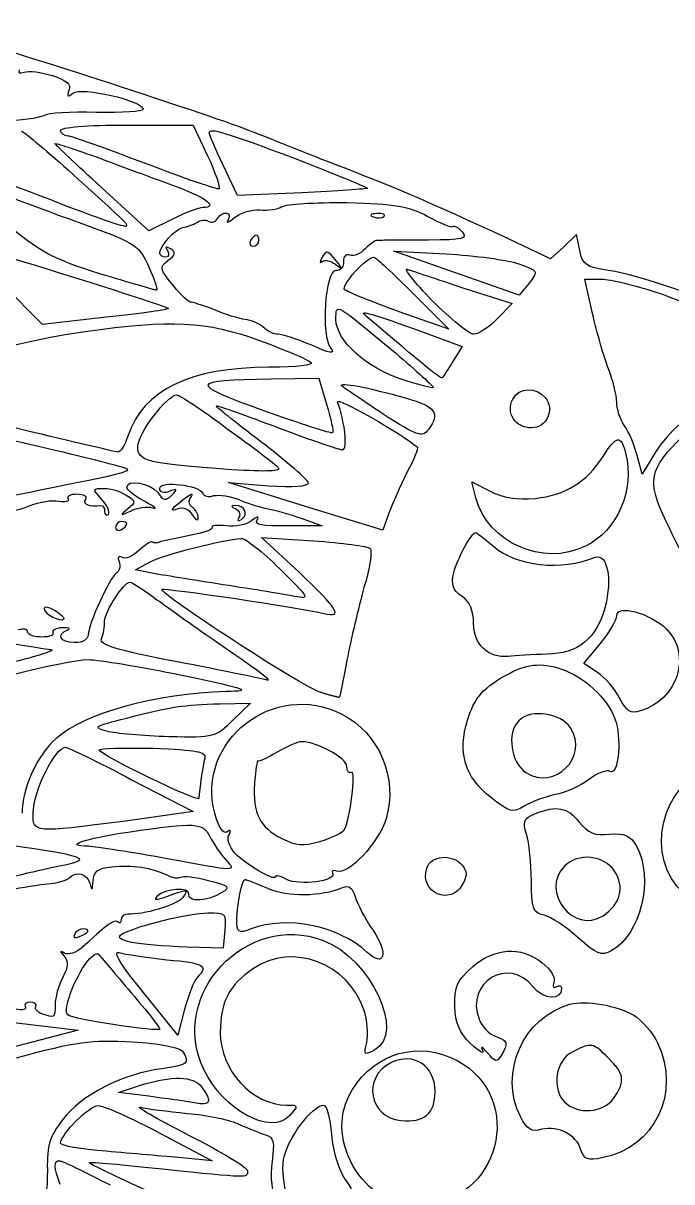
# Model space of a CAD drawing. Header units: millimetres. Extents: x -264 to 389, y -90 to 473.
# Drawn here: x -54.6 to 26.1, y 316.7 to 461 of the extents above; entities that cross this region are included whole.
import ezdxf

# ---------------------------------------------------------------- set-up
doc = ezdxf.new("R2010")
doc.units = ezdxf.units.MM
doc.layers.get('0').update_dxf_attribs({"linetype": 'CONTINUOUS'})

msp = doc.modelspace()

# ---------------------------------------------------------------- linework, layer by layer
for p, q in [((-41.69, 448.3), (-33.46, 448.3)), ((-33.46, 448.3), (-31.67, 444.46)), ((-27.97, 439.52), (-29.75, 443.29)), ((-39.01, 435.13), (-44.84, 440.48)), ((-19.95, 439.86), (-27.97, 439.52)), ((-36.06, 436.57), (-39.01, 435.13)), ((11.05, 431.63), (5.09, 434.45)), ((14.28, 434.65), (12.7, 433.14)), ((14.69, 432.66), (14.28, 434.65)), ((12.7, 433.14), (11.05, 431.63)), ((-0.67, 429.85), (-8.49, 432.59)), ((-8.49, 432.59), (-1.98, 432.25)), ((7.14, 427.11), (-0.67, 429.85)), ((16.26, 424.84), (15.3, 429.1)), ((15.3, 429.1), (17.36, 429.1)), ((-52.25, 423.47), (-57.12, 428.41)), ((-6.09, 427.31), (-1.63, 422.86)), ((0.22, 428), (6.25, 426.08)), ((8.38, 428.62), (7.14, 427.11)), ((6.25, 426.08), (4.4, 424.16)), ((-44.29, 424.36), (-52.25, 423.47)), ((-1.63, 422.86), (-7.81, 425.05)), ((-5.82, 422.86), (0.01, 420.73)), ((0.01, 420.73), (-1.09, 418.95)), ((-23.79, 416.68), (-17.82, 416.75)), ((-17.82, 416.75), (-16.86, 413.53)), ((22.44, 404.82), (21.82, 407.15)), ((24.01, 407.43), (22.44, 404.82)), ((-19.47, 400.77), (-29.07, 403.79)), ((-29.07, 403.79), (-24.06, 403.38)), ((1.73, 401.87), (1.25, 403.86)), ((1.25, 403.86), (3.51, 402.69)), ((-9.86, 397.82), (-19.47, 400.77)), ((-9.11, 399.95), (-9.86, 397.82)), ((-17.41, 398.37), (-21.73, 398.37)), ((-20.01, 399.33), (-17.41, 398.37)), ((-20.29, 392.61), (-24.95, 396.93)), ((-24.95, 396.93), (-18.44, 396.52)), ((-40.66, 392.89), (-38.74, 393.92)), ((-38.6, 392.47), (-40.66, 392.89)), ((15.17, 381.23), (17.23, 383.7)), ((16.88, 380.13), (15.17, 381.23)), ((-30.1, 376.22), (-26.32, 376.29)), ((-26.32, 376.29), (-28.52, 374.16)), ((-41.14, 366.76), (-33.46, 362.78)), ((-33.46, 362.78), (-41.89, 361.61)), ((-29.55, 348.04), (-29.75, 345.77)), ((-29.75, 345.77), (-34.21, 345.91)), ((-35.38, 334.94), (-39.7, 340.29)), ((-34.55, 338.16), (-35.38, 334.94)), ((-57.6, 336.72), (-47.79, 335.55)), ((-47.79, 335.55), (-56.22, 333.36)), ((-42.78, 327.8), (-40.04, 328.7)), ((-39.01, 327.32), (-42.78, 327.8)), ((-37.64, 322.73), (-31.12, 319.3)), ((-31.12, 319.3), (-34.9, 319.64))]:
    msp.add_line(p, q)
for points, degree in [([(-38.26, 451.66), (-53.96, 456.87), (-63.42, 459.68), (-69.19, 460.99)], 3), ([(-55.13, 455.16), (-55.33, 454.81), (-55.13, 454.68), (-54.51, 454.88)], 3), ([(-54.51, 454.88), (-53.96, 455.09), (-52.38, 454.88), (-51.01, 454.47)], 3), ([(-51.01, 454.47), (-49.23, 453.85), (-48.61, 453.37), (-48.95, 452.62)], 3), ([(-48.95, 452.62), (-49.23, 451.8), (-49.09, 451.73), (-48.47, 452.28)], 3), ([(-48.47, 452.28), (-47.45, 453.1), (-39.7, 451.32), (-39.7, 450.29)], 3), ([(-39.7, 450.29), (-39.7, 449.94), (-42.3, 449.81), (-45.53, 449.88)], 3), ([(-22.89, 446.17), (-27.01, 447.89), (-29.13, 448.64), (-38.26, 451.66)], 3), ([(-51.9, 449.53), (-52.18, 449.33), (-54.17, 448.92), (-56.36, 448.78)], 3), ([(-45.53, 449.88), (-48.75, 449.94), (-51.63, 449.81), (-51.9, 449.53)], 3), ([(-54.85, 447.54), (-54.72, 447.61), (-52.04, 445.35), (-49.02, 442.68)], 3), ([(-49.98, 447.61), (-49.98, 448.02), (-46.76, 448.3), (-41.69, 448.3)], 3), ([(-49.09, 446.93), (-49.57, 446.93), (-49.98, 447.27), (-49.98, 447.61)], 3), ([(-31.47, 447.34), (-31.47, 448.02), (-29.48, 447.41), (-20.77, 444.12)], 3), ([(-50.67, 445.97), (-50.67, 446.1), (-48.13, 445.28), (-44.98, 444.12)], 3), ([(-44.84, 440.48), (-48.06, 443.36), (-50.67, 445.9), (-50.67, 445.97)], 3), ([(-39.42, 443.5), (-44.29, 445.35), (-48.68, 446.93), (-49.09, 446.93)], 3), ([(-29.75, 443.29), (-30.71, 445.42), (-31.47, 447.2), (-31.47, 447.34)], 3), ([(-14.66, 442.95), (-18.44, 444.39), (-22.14, 445.9), (-22.89, 446.17)], 3), ([(-44.98, 444.12), (-41.89, 442.95), (-37.57, 441.37), (-35.38, 440.55)], 3), ([(-30.23, 440.34), (-30.37, 440.21), (-34.55, 441.65), (-39.42, 443.5)], 3), ([(-31.67, 444.46), (-30.71, 442.4), (-30.1, 440.55), (-30.23, 440.34)], 3), ([(-20.77, 444.12), (-15.69, 442.13), (-11.65, 440.48), (-11.72, 440.41)], 3), ([(-48.95, 438.08), (-52.73, 439.59), (-57.94, 441.51), (-60.54, 442.4)], 3), ([(-49.02, 442.68), (-41.82, 436.16), (-41.55, 435.95), (-41.82, 435.68)], 3), ([(5.09, 434.45), (-3.83, 438.56), (-7.12, 440), (-14.66, 442.95)], 3), ([(-35.38, 440.55), (-31.81, 439.25), (-30.3, 438.01), (-32.29, 438.01)], 3), ([(-11.72, 440.41), (-11.85, 440.34), (-15.56, 440.07), (-19.95, 439.86)], 3), ([(-58.21, 440.07), (-54.99, 438.84), (-49.64, 436.85), (-46.35, 435.68)], 3), ([(-41.82, 435.68), (-41.96, 435.54), (-45.18, 436.64), (-48.95, 438.08)], 3), ([(-32.29, 438.01), (-32.7, 438.01), (-34.42, 437.39), (-36.06, 436.57)], 3), ([(-30.44, 436.64), (-29.82, 437.67), (-28.52, 437.46), (-29.13, 436.5)], 3), ([(-28.31, 436.78), (-27.56, 437.39), (-26.19, 437.81), (-25.16, 437.74)], 3), ([(-25.16, 437.74), (-24.13, 437.6), (-22.96, 437.81), (-22.41, 438.15)], 3), ([(-22.41, 438.15), (-21.93, 438.42), (-18.3, 438.7), (-14.32, 438.63)], 3), ([(-14.32, 438.63), (-8.29, 438.49), (-6.64, 438.22), (-4.24, 436.91)], 3), ([(-45.11, 429.78), (-50.94, 431.63), (-52.45, 432.39), (-57.25, 436.37)], 3), ([(-34.76, 435.54), (-34.28, 435.61), (-33.46, 435.89), (-32.98, 436.16)], 3), ([(-32.98, 436.16), (-32.56, 436.5), (-31.88, 436.57), (-31.54, 436.3)], 3), ([(-31.54, 436.3), (-31.19, 436.09), (-30.71, 436.23), (-30.44, 436.64)], 3), ([(-29.13, 436.5), (-29.41, 436.02), (-29.07, 436.16), (-28.31, 436.78)], 3), ([(-10.62, 437.26), (-11.37, 437.26), (-11.58, 437.05), (-11.03, 436.85)], 3), ([(-11.03, 436.85), (-10.55, 436.64), (-9.93, 436.71), (-9.73, 436.91)], 3), ([(-9.73, 436.91), (-9.45, 437.12), (-9.86, 437.33), (-10.62, 437.26)], 3), ([(-4.24, 436.91), (-2.73, 436.09), (-1.29, 435.47), (-1.09, 435.68)], 3), ([(-46.35, 435.68), (-40.59, 433.55), (-40.18, 433.28), (-39.01, 430.61)], 3), ([(-37.64, 432.39), (-37.57, 433.28), (-35.72, 435.34), (-34.76, 435.54)], 3), ([(-25.57, 434.58), (-25.77, 434.58), (-26.12, 434.31), (-26.32, 433.9)], 3), ([(-25.29, 433.9), (-25.29, 434.31), (-25.43, 434.58), (-25.57, 434.58)], 3), ([(0.01, 434.99), (0.77, 434.17), (0.15, 433.97), (-4.17, 433.97)], 3), ([(-1.09, 435.68), (-0.95, 435.82), (-0.4, 435.54), (0.01, 434.99)], 3), ([(-36.27, 432.87), (-36.88, 433.21), (-37.02, 433.14), (-36.68, 432.66)], 3), ([(-26.32, 433.9), (-26.53, 433.55), (-26.39, 433.21), (-26.05, 433.21)], 3), ([(-26.05, 433.21), (-25.64, 433.21), (-25.29, 433.55), (-25.29, 433.9)], 3), ([(-10.55, 433.9), (-10.76, 433.97), (-11.44, 433.49), (-12.06, 432.87)], 3), ([(-9.66, 433.97), (-10, 433.9), (-10.34, 433.9), (-10.55, 433.9)], 3), ([(-4.17, 433.97), (-6.92, 433.97), (-9.38, 433.97), (-9.66, 433.97)], 3), ([(-57.12, 428.41), (-62.81, 434.1), (-63.49, 434.03), (-47.31, 429.03)], 3), ([(-36.88, 431.84), (-37.3, 431.84), (-37.64, 432.05), (-37.64, 432.39)], 3), ([(-36.68, 432.66), (-36.4, 432.18), (-36.54, 431.84), (-36.88, 431.84)], 3), ([(-36.61, 431.43), (-35.65, 432.11), (-35.58, 432.46), (-36.27, 432.87)], 3), ([(-17.48, 431.7), (-17.75, 431.22), (-17.75, 431.02), (-17.41, 431.29)], 3), ([(-15.62, 431.36), (-16.72, 432.73), (-16.86, 432.8), (-17.48, 431.7)], 3), ([(-13.98, 432.11), (-14.46, 432.25), (-14.8, 431.91), (-14.73, 431.29)], 3), ([(-14.6, 427.79), (-15.14, 428.27), (-11.92, 431.84), (-10.96, 431.84)], 3), ([(-12.06, 432.87), (-12.61, 432.25), (-13.5, 431.91), (-13.98, 432.11)], 3), ([(-10.96, 431.84), (-10.76, 431.84), (-8.56, 429.78), (-6.09, 427.31)], 3), ([(-1.98, 432.25), (1.59, 432.05), (5.7, 431.5), (7.08, 431.02)], 3), ([(18.25, 430.19), (15.44, 430.61), (15.03, 430.88), (14.69, 432.66)], 3), ([(-39.01, 430.61), (-38.26, 429.03), (-37.84, 427.73), (-38.05, 427.73)], 3), ([(-35.92, 428.27), (-37.71, 430.4), (-37.71, 430.61), (-36.61, 431.43)], 3), ([(-17.41, 431.29), (-17.13, 431.57), (-16.38, 431.43), (-15.76, 430.95)], 3), ([(-15.69, 430.19), (-17.06, 430.26), (-17.61, 421.96), (-16.31, 420.46)], 3), ([(-15.76, 430.95), (-14.8, 430.19), (-14.8, 430.26), (-15.62, 431.36)], 3), ([(-14.73, 431.29), (-14.73, 430.61), (-15.14, 430.13), (-15.69, 430.19)], 3), ([(-3.69, 426.42), (-5.95, 428.75), (-7.33, 430.54), (-6.78, 430.33)], 3), ([(-6.78, 430.33), (-6.23, 430.13), (-3.07, 429.1), (0.22, 428)], 3), ([(7.08, 431.02), (9.54, 430.13), (9.54, 430.13), (8.38, 428.62)], 3), ([(36.43, 423.75), (29.36, 427.11), (22.44, 429.51), (18.25, 430.19)], 3), ([(-47.31, 429.03), (-41.48, 427.18), (-36.68, 425.6), (-36.54, 425.46)], 3), ([(-38.05, 427.73), (-38.26, 427.73), (-41.48, 428.69), (-45.11, 429.78)], 3), ([(17.36, 429.1), (18.46, 429.1), (21.61, 428.34), (24.29, 427.45)], 3), ([(-33.73, 426.22), (-33.87, 426.08), (-34.9, 427.04), (-35.92, 428.27)], 3), ([(-7.81, 425.05), (-11.24, 426.28), (-14.25, 427.52), (-14.6, 427.79)], 3), ([(24.29, 427.45), (27.03, 426.56), (33.68, 423.68), (39.1, 421.07)], 3), ([(-30.92, 425.32), (-32.36, 425.87), (-33.66, 426.28), (-33.73, 426.22)], 3), ([(1.45, 422.24), (0.9, 422.24), (-1.43, 424.16), (-3.69, 426.42)], 3), ([(-36.54, 425.46), (-36.4, 425.32), (-39.9, 424.84), (-44.29, 424.36)], 3), ([(-27.01, 424.09), (-27.76, 424.16), (-29.55, 424.71), (-30.92, 425.32)], 3), ([(-15.69, 424.09), (-15.69, 426.15), (-15.9, 426.28), (-8.29, 419.91)], 3), ([(-11.85, 424.43), (-12.95, 425.32), (-11.92, 425.05), (-5.82, 422.86)], 3), ([(-2.46, 416.82), (-2.59, 416.62), (-4.86, 418.47), (-11.85, 424.43)], 3), ([(18.25, 417.92), (17.71, 419.36), (16.81, 422.44), (16.26, 424.84)], 3), ([(-46.97, 422.58), (-36.27, 424.09), (-31.81, 423.88), (-25.23, 421.48)], 3), ([(-24.75, 423.13), (-25.23, 423.54), (-26.25, 424.02), (-27.01, 424.09)], 3), ([(-22.89, 422.24), (-23.44, 422.24), (-24.27, 422.65), (-24.75, 423.13)], 3), ([(-7.46, 416.62), (-11.85, 417.99), (-15.69, 421.48), (-15.69, 424.09)], 3), ([(4.4, 424.16), (3.37, 423.13), (2.07, 422.24), (1.45, 422.24)], 3), ([(-68.09, 414.97), (-66.99, 417.92), (-58.83, 420.8), (-46.97, 422.58)], 3), ([(-25.23, 421.48), (-22.07, 420.32), (-19.19, 419.08), (-18.78, 418.74)], 3), ([(-18.71, 420.87), (-20.49, 421.62), (-22.41, 422.24), (-22.89, 422.24)], 3), ([(-16.31, 420.46), (-15.76, 419.77), (-16.45, 419.84), (-18.71, 420.87)], 3), ([(-18.78, 418.74), (-18.44, 418.4), (-20.43, 418.12), (-23.99, 418.12)], 3), ([(-8.29, 419.91), (-5.61, 417.64), (-3.49, 415.72), (-3.55, 415.59)], 3), ([(-1.09, 418.95), (-1.7, 417.92), (-2.32, 416.96), (-2.46, 416.82)], 3), ([(-23.99, 418.12), (-33.87, 418.12), (-39.7, 415.31), (-41.62, 409.55)], 3), ([(19.28, 413.8), (19.28, 414.63), (18.8, 416.55), (18.25, 417.92)], 3), ([(-24.68, 412.71), (-34.07, 416.07), (-34, 416.55), (-23.79, 416.68)], 3), ([(-14.94, 415.79), (-15.42, 416.34), (-11.78, 415.65), (-6.92, 414.28)], 3), ([(-9.8, 412.29), (-12.4, 414.01), (-14.73, 415.59), (-14.94, 415.79)], 3), ([(-3.55, 415.59), (-3.69, 415.52), (-5.41, 415.93), (-7.46, 416.62)], 3), ([(43.35, 416.27), (34.16, 416.07), (27.51, 412.98), (24.01, 407.43)], 3), ([(-40.38, 408.25), (-40.38, 409.83), (-36.68, 414.69), (-35.51, 414.69)], 3), ([(-35.51, 414.69), (-35.17, 414.69), (-32.36, 412.84), (-29.27, 410.51)], 3), ([(-6.92, 414.28), (-3.28, 413.25), (-2.66, 412.43), (-4.17, 410.37)], 3), ([(6.32, 414.15), (7.14, 415.65), (9.2, 415.72), (10.37, 414.35)], 3), ([(10.37, 414.35), (11.6, 412.84), (10.57, 410.58), (8.65, 410.58)], 3), ([(-42.85, 407.56), (-43.74, 407.7), (-68.16, 413.53), (-68.36, 413.67)], 3), ([(-25.09, 408.87), (-28.31, 411.33), (-30.78, 413.32), (-30.58, 413.32)], 3), ([(-30.58, 413.32), (-30.3, 413.32), (-26.8, 412.09), (-22.83, 410.58)], 3), ([(-16.86, 413.53), (-16.31, 411.68), (-15.97, 410.1), (-16.1, 409.96)], 3), ([(-15.49, 413.8), (-15.76, 414.56), (-7.46, 409.83), (-5.54, 408.18)], 3), ([(-14.87, 407.84), (-14.18, 407.84), (-14.6, 411.47), (-15.49, 413.8)], 3), ([(8.65, 410.58), (6.66, 410.58), (5.43, 412.43), (6.32, 414.15)], 3), ([(20.24, 410.85), (19.69, 411.61), (19.28, 412.98), (19.28, 413.8)], 3), ([(-16.1, 409.96), (-16.24, 409.83), (-20.08, 411.06), (-24.68, 412.71)], 3), ([(-4.17, 410.37), (-4.99, 409.35), (-5.54, 409.55), (-9.8, 412.29)], 3), ([(-29.27, 410.51), (-26.12, 408.25), (-23.24, 406.05), (-22.89, 405.64)], 3), ([(-22.83, 410.58), (-18.78, 409.07), (-15.21, 407.84), (-14.87, 407.84)], 3), ([(21.82, 407.15), (21.48, 408.45), (20.79, 410.1), (20.24, 410.85)], 3), ([(-58.21, 409.55), (-52.38, 408.25), (-46.01, 406.74), (-44.15, 406.19)], 3), ([(-41.62, 409.55), (-41.96, 408.45), (-42.51, 407.56), (-42.85, 407.56)], 3), ([(-19.12, 403.72), (-19.12, 404.06), (-21.8, 406.4), (-25.09, 408.87)], 3), ([(17.57, 407.01), (19.21, 409.62), (19.83, 409.76), (20.38, 407.43)], 3), ([(25.45, 398.92), (22.99, 404.06), (23.26, 405.37), (27.51, 409.55)], 3), ([(-28.72, 405.37), (-39.28, 406.12), (-40.38, 406.4), (-40.38, 408.25)], 3), ([(-5.54, 408.18), (-5.41, 408.04), (-5.95, 406.67), (-6.85, 405.03)], 3), ([(9.13, 401.8), (12.9, 402.21), (15.51, 403.79), (17.57, 407.01)], 3), ([(20.38, 407.43), (21.55, 402.83), (19.35, 397.76), (15.37, 395.84)], 3), ([(-44.15, 406.19), (-40.24, 405.16), (-39.49, 405.44), (-52.73, 402.76)], 3), ([(-22.89, 405.64), (-22.41, 405.16), (-24.27, 405.09), (-28.72, 405.37)], 3), ([(-6.85, 405.03), (-7.67, 403.38), (-8.63, 401.12), (-9.11, 399.95)], 3), ([(-52.73, 402.76), (-57.46, 401.8), (-61.92, 400.91), (-62.67, 400.7)], 3), ([(-44.84, 401.66), (-46.07, 402.97), (-46.01, 403.04), (-44.57, 403.04)], 3), ([(-44.57, 403.04), (-43.74, 403.04), (-42.51, 402.69), (-41.82, 402.21)], 3), ([(-41.75, 403.17), (-41.75, 404.2), (-38.8, 403.72), (-37.91, 402.56)], 3), ([(-39.49, 401.39), (-40.73, 402.08), (-41.75, 402.83), (-41.75, 403.17)], 3), ([(-37.64, 403.04), (-37.64, 404.06), (-32.63, 403.45), (-32.29, 402.42)], 3), ([(-36.4, 402.69), (-37.16, 402.35), (-37.64, 402.56), (-37.64, 403.04)], 3), ([(-36.13, 402.21), (-35.38, 402.97), (-35.44, 403.04), (-36.4, 402.69)], 3), ([(-24.06, 403.38), (-21.04, 403.17), (-19.12, 403.31), (-19.12, 403.72)], 3), ([(3.51, 402.69), (5.09, 401.87), (6.8, 401.6), (9.13, 401.8)], 3), ([(-53.76, 400.91), (-52.66, 401.39), (-51.01, 401.6), (-50.19, 401.46)], 3), ([(-50.19, 401.46), (-49.37, 401.32), (-48.82, 401.46), (-49.02, 401.73)], 3), ([(-49.02, 401.73), (-49.23, 402.08), (-48.75, 402.35), (-47.93, 402.35)], 3), ([(-47.93, 402.35), (-47.1, 402.35), (-46.69, 402.08), (-46.9, 401.66)], 3), ([(-46.9, 401.66), (-47.31, 401.05), (-46.35, 400.7), (-44.98, 400.91)], 3), ([(-44.02, 399.81), (-43.81, 400.09), (-44.15, 400.91), (-44.84, 401.66)], 3), ([(-41.82, 402.21), (-40.59, 401.46), (-40.59, 401.32), (-41.62, 400.5)], 3), ([(-38.53, 400.64), (-37.84, 400.43), (-38.32, 400.77), (-39.49, 401.39)], 3), ([(-37.91, 402.56), (-37.23, 401.53), (-36.88, 401.46), (-36.13, 402.21)], 3), ([(-33.87, 401.73), (-33.25, 402.62), (-33.66, 402.49), (-35.24, 401.18)], 3), ([(-33.52, 400.64), (-33.94, 400.91), (-34.07, 401.39), (-33.87, 401.73)], 3), ([(-32.29, 402.42), (-32.15, 402.08), (-31.54, 401.94), (-30.92, 402.14)], 3), ([(-30.92, 402.14), (-30.23, 402.28), (-28.79, 402.08), (-27.69, 401.6)], 3), ([(-27.69, 401.6), (-26.53, 401.12), (-24.95, 400.64), (-24.13, 400.5)], 3), ([(15.37, 395.84), (10.09, 393.23), (3.17, 396.32), (1.73, 401.87)], 3), ([(-56.64, 400.22), (-56.22, 400.16), (-54.92, 400.43), (-53.76, 400.91)], 3), ([(-44.98, 400.91), (-44.7, 400.91), (-44.5, 400.64), (-44.5, 400.16)], 3), ([(-44.5, 400.16), (-44.5, 399.74), (-44.29, 399.61), (-44.02, 399.81)], 3), ([(-41.62, 400.5), (-42.65, 399.61), (-42.58, 399.61), (-41.27, 400.22)], 3), ([(-41.27, 400.22), (-40.45, 400.64), (-39.22, 400.84), (-38.53, 400.64)], 3), ([(-35.24, 401.18), (-36.34, 400.36), (-36.34, 400.22), (-35.44, 400.5)], 3), ([(-35.44, 400.5), (-34.69, 400.77), (-34, 400.5), (-33.59, 399.74)], 3), ([(-32.84, 399.4), (-32.84, 399.81), (-33.18, 400.43), (-33.52, 400.64)], 3), ([(-28.24, 400.91), (-28.86, 400.91), (-28.79, 400.77), (-28.17, 400.5)], 3), ([(-27.42, 399.2), (-26.53, 399.81), (-27.08, 400.98), (-28.24, 400.91)], 3), ([(-28.17, 400.5), (-27.76, 400.36), (-27.56, 399.81), (-27.76, 399.47)], 3), ([(-24.13, 400.5), (-23.31, 400.36), (-21.45, 399.81), (-20.01, 399.33)], 3), ([(-42.44, 398.92), (-42.78, 398.92), (-43.13, 398.58), (-43.13, 398.17)], 3), ([(-41.75, 398.65), (-41.75, 398.78), (-42.03, 398.92), (-42.44, 398.92)], 3), ([(-42.44, 397.89), (-42.03, 398.1), (-41.75, 398.44), (-41.75, 398.65)], 3), ([(-33.59, 399.74), (-33.18, 399.13), (-32.84, 398.92), (-32.84, 399.4)], 3), ([(-29.34, 398.37), (-30.51, 398.51), (-31.26, 398.44), (-31.12, 398.17)], 3), ([(-26.19, 398.99), (-26.8, 398.51), (-28.24, 398.24), (-29.34, 398.37)], 3), ([(-27.76, 399.47), (-28.04, 398.99), (-27.9, 398.92), (-27.42, 399.2)], 3), ([(-25.5, 399.13), (-25.23, 399.61), (-25.5, 399.61), (-26.19, 398.99)], 3), ([(-21.73, 398.37), (-24.88, 398.3), (-25.91, 398.51), (-25.5, 399.13)], 3), ([(33.34, 385), (29.71, 390.62), (27.51, 394.4), (25.45, 398.92)], 3), ([(-43.13, 398.17), (-43.13, 397.82), (-42.78, 397.69), (-42.44, 397.89)], 3), ([(-33.73, 397.21), (-35.31, 396.86), (-36.82, 396.59), (-37.09, 396.52)], 3), ([(-31.12, 398.17), (-30.92, 397.96), (-32.08, 397.48), (-33.73, 397.21)], 3), ([(-1.02, 392.54), (-0.54, 394.33), (1.18, 397.55), (1.73, 397.55)], 3), ([(1.73, 397.55), (1.79, 397.55), (2.82, 396.8), (3.92, 395.84)], 3), ([(-38.6, 396.38), (-38.74, 396.45), (-39.49, 395.97), (-40.24, 395.29)], 3), ([(-38.74, 393.92), (-37.02, 394.81), (-29.82, 396.66), (-27.49, 396.8)], 3), ([(-37.09, 396.52), (-38.12, 396.18), (-38.32, 396.18), (-38.6, 396.38)], 3), ([(-27.49, 396.8), (-27.01, 396.86), (-24.81, 395.15), (-22.69, 393.02)], 3), ([(-18.44, 396.52), (-14.87, 396.25), (-11.72, 395.84), (-11.44, 395.56)], 3), ([(-11.44, 395.56), (-11.17, 395.29), (-11.44, 393.09), (-12.2, 390.69)], 3), ([(3.92, 395.84), (6.8, 393.3), (12.36, 392.75), (16.61, 394.46)], 3), ([(-42.37, 394.46), (-42.78, 394.67), (-42.92, 394.46), (-42.71, 393.92)], 3), ([(-40.24, 395.29), (-41.07, 394.53), (-41.96, 394.19), (-42.37, 394.46)], 3), ([(16.61, 394.46), (18.12, 395.01), (18.73, 391.72), (17.84, 388.29)], 3), ([(-42.71, 393.92), (-42.51, 393.37), (-42.65, 392.68), (-43.06, 392.47)], 3), ([(-22.69, 393.02), (-18.99, 389.39), (-18.85, 389.25), (-20.84, 389.59)], 3), ([(-17.2, 387.47), (-14.73, 386.85), (-15.42, 388.02), (-20.29, 392.61)], 3), ([(0.01, 389.59), (-1.15, 390.35), (-1.36, 391.03), (-1.02, 392.54)], 3), ([(-43.06, 392.47), (-43.88, 391.93), (-46.55, 386.1), (-46.55, 384.79)], 3), ([(-44.5, 386.51), (-44.5, 387.67), (-42.1, 391.38), (-41.34, 391.38)], 3), ([(-41.34, 391.38), (-41.14, 391.38), (-39.63, 390.35), (-37.98, 389.18)], 3), ([(-29.75, 391.03), (-33.52, 391.65), (-37.5, 392.27), (-38.6, 392.47)], 3), ([(-17.68, 377.66), (-19.81, 378.28), (-37.84, 390.01), (-37.36, 390.49)], 3), ([(-37.36, 390.49), (-37.16, 390.69), (-19.88, 388.15), (-17.2, 387.47)], 3), ([(-20.84, 389.59), (-21.93, 389.8), (-25.98, 390.49), (-29.75, 391.03)], 3), ([(-12.2, 390.69), (-12.88, 388.22), (-13.84, 384.18), (-14.32, 381.64)], 3), ([(-50.67, 387.81), (-51.42, 388.29), (-52.04, 388.36), (-52.04, 388.02)], 3), ([(-37.98, 389.18), (-36.27, 387.95), (-32.91, 385.55), (-30.44, 383.83)], 3), ([(1.45, 386.23), (1.45, 387.81), (0.97, 388.91), (0.01, 389.59)], 3), ([(17.84, 388.29), (16.75, 384.31), (14.48, 382.46), (10.57, 382.39)], 3), ([(-52.04, 388.02), (-52.04, 387.4), (-49.98, 386.37), (-49.57, 386.78)], 3), ([(-49.57, 386.78), (-49.43, 386.85), (-49.98, 387.33), (-50.67, 387.81)], 3), ([(17.23, 383.7), (18.39, 385.07), (19.28, 386.65), (19.28, 387.19)], 3), ([(19.28, 387.19), (19.28, 388.63), (23.4, 387.54), (25.45, 385.55)], 3), ([(-54.1, 385.21), (-54.1, 385.55), (-54.58, 385.62), (-55.26, 385.41)], 3), ([(-49.78, 385.69), (-50.6, 385.62), (-51.08, 385.34), (-50.94, 385.07)], 3), ([(-48.27, 383.83), (-50.05, 383.83), (-50.6, 384.86), (-49.09, 385.41)], 3), ([(-49.09, 385.41), (-48.68, 385.62), (-48.95, 385.69), (-49.78, 385.69)], 3), ([(-44.91, 384.31), (-44.63, 384.86), (-44.5, 385.89), (-44.5, 386.51)], 3), ([(5.77, 382.12), (3.3, 381.85), (1.45, 383.63), (1.45, 386.23)], 3), ([(25.45, 385.55), (28.68, 382.33), (26.89, 376.7), (22.23, 375.33)], 3), ([(-66.1, 385.21), (-58.14, 384.04), (-51.42, 383.01), (-51.08, 382.94)], 3), ([(-52.32, 384.52), (-53.28, 384.52), (-54.1, 384.79), (-54.1, 385.21)], 3), ([(-50.94, 385.07), (-50.74, 384.79), (-51.35, 384.52), (-52.32, 384.52)], 3), ([(-46.55, 384.79), (-46.55, 384.25), (-47.24, 383.83), (-48.27, 383.83)], 3), ([(-35.44, 381.43), (-43.19, 382.94), (-45.18, 383.56), (-44.91, 384.31)], 3), ([(-51.08, 382.94), (-50.74, 382.81), (-53.34, 381.98), (-56.91, 381.16)], 3), ([(-30.44, 383.83), (-24.4, 379.72), (-23.31, 378.83), (-24.61, 379.24)], 3), ([(-69.19, 375.95), (-61.98, 378.48), (-49.43, 381.71), (-46.55, 381.71)], 3), ([(-46.55, 381.71), (-45.25, 381.71), (-39.97, 380.82), (-34.9, 379.79)], 3), ([(-24.61, 379.24), (-25.16, 379.38), (-30.03, 380.4), (-35.44, 381.43)], 3), ([(-14.32, 381.64), (-14.8, 379.03), (-15.21, 376.98), (-15.28, 376.98)], 3), ([(10.57, 382.39), (8.79, 382.33), (6.6, 382.19), (5.77, 382.12)], 3), ([(5.91, 379.99), (8.31, 381.3), (10.23, 381.36), (12.9, 380.34)], 3), ([(-34.9, 379.79), (-26.53, 378), (-25.98, 377.8), (-29.41, 377.73)], 3), ([(0.7, 374.16), (1.52, 376.98), (2.75, 378.35), (5.91, 379.99)], 3), ([(12.9, 380.34), (15.65, 379.31), (18.53, 376.36), (19.21, 373.89)], 3), ([(19.63, 376.91), (19.08, 378.07), (17.77, 379.51), (16.88, 380.13)], 3), ([(-29.41, 377.73), (-37.98, 377.52), (-46.97, 375.06), (-50.53, 371.9)], 3), ([(-15.28, 376.98), (-16.38, 377.25), (-17.68, 377.66)], 2), ([(22.23, 375.33), (21, 374.92), (20.52, 375.26), (19.63, 376.91)], 3), ([(-41.75, 374.44), (-36.2, 375.88), (-34.76, 376.08), (-30.1, 376.22)], 3), ([(-30.78, 362.57), (-33.18, 371.56), (-23.44, 379.24), (-14.94, 374.92)], 3), ([(-44.22, 372.79), (-46.07, 373.27), (-45.8, 373.41), (-41.75, 374.44)], 3), ([(-28.52, 374.16), (-30.64, 372.04), (-30.78, 371.97), (-36.47, 372.11)], 3), ([(-14.94, 374.92), (-10.28, 372.52), (-7.94, 366.96), (-9.45, 361.89)], 3), ([(3.51, 364.63), (0.35, 367.1), (-0.54, 370.19), (0.7, 374.16)], 3), ([(7.08, 374.1), (5.57, 372.59), (6.05, 368.88), (7.97, 367.65)], 3), ([(13.52, 373.2), (12.29, 375.12), (8.58, 375.6), (7.08, 374.1)], 3), ([(19.21, 373.89), (19.9, 371.35), (19.42, 367.24), (18.46, 367.79)], 3), ([(-36.47, 372.11), (-39.7, 372.18), (-43.19, 372.52), (-44.22, 372.79)], 3), ([(7.97, 367.65), (11.53, 365.32), (15.85, 369.64), (13.52, 373.2)], 3), ([(-50.53, 371.9), (-52.93, 369.77), (-54.78, 365.73), (-54.78, 362.57)], 3), ([(-19.95, 371.49), (-20.43, 371.49), (-21.8, 370.87), (-23.03, 370.19)], 3), ([(-14.32, 368.4), (-14.32, 369.43), (-18.03, 371.49), (-19.95, 371.49)], 3), ([(-53.41, 362.57), (-53.41, 365.32), (-50.67, 370.8), (-49.37, 370.8)], 3), ([(-49.37, 370.8), (-49.09, 370.8), (-45.39, 369.02), (-41.14, 366.76)], 3), ([(-32.77, 364.43), (-32.84, 363.88), (-45.18, 369.91), (-45.18, 370.46)], 3), ([(-45.18, 370.46), (-45.18, 370.67), (-42.17, 370.74), (-38.46, 370.67)], 3), ([(-38.46, 370.67), (-32.98, 370.46), (-31.88, 370.26), (-32.02, 369.43)], 3), ([(-23.03, 370.19), (-24.2, 369.43), (-25.29, 368.95), (-25.43, 369.09)], 3), ([(-32.02, 369.43), (-32.29, 368.47), (-32.7, 365.66), (-32.77, 364.43)], 3), ([(-25.43, 369.09), (-25.5, 369.23), (-25.71, 367.92), (-25.84, 366.28)], 3), ([(-13.77, 367.65), (-14.05, 367.44), (-14.32, 367.79), (-14.32, 368.4)], 3), ([(28.61, 351.88), (22.92, 355.58), (23.88, 364.77), (30.26, 368.13)], 3), ([(-14.66, 360.52), (-13.91, 361.68), (-13.16, 368.06), (-13.77, 367.65)], 3), ([(15.78, 366.76), (14.69, 365.93), (12.84, 365.11), (11.6, 364.91)], 3), ([(18.46, 367.79), (18.12, 368.06), (16.88, 367.58), (15.78, 366.76)], 3), ([(-25.84, 366.28), (-26.05, 362.57), (-25.23, 360.86), (-22.41, 359.42)], 3), ([(7.76, 363.47), (6.32, 362.57), (5.98, 362.64), (3.51, 364.63)], 3), ([(11.6, 364.91), (10.37, 364.63), (8.65, 364.01), (7.76, 363.47)], 3), ([(-41.89, 361.61), (-53.48, 360.11), (-53.41, 360.11), (-53.41, 362.57)], 3), ([(-29.27, 360.24), (-29.75, 359.97), (-30.3, 360.86), (-30.78, 362.57)], 3), ([(8.04, 359.97), (7.56, 361.61), (7.69, 361.96), (9.06, 362.51)], 3), ([(9.06, 362.51), (11.81, 363.6), (13.18, 363.33), (14.62, 361.48)], 3), ([(-41.55, 360.24), (-33.04, 361.48), (-32.29, 361.41), (-31.4, 359.69)], 3), ([(-9.45, 361.89), (-10.34, 358.94), (-14.18, 354.82), (-15.56, 355.37)], 3), ([(14.62, 361.48), (15.72, 360.11), (16.54, 359.76), (18.39, 359.97)], 3), ([(-46.49, 358.46), (-49.78, 358.46), (-47.1, 359.42), (-41.55, 360.24)], 3), ([(-31.4, 359.69), (-30.99, 358.8), (-30.03, 357.5), (-29.34, 356.68)], 3), ([(-29, 359.9), (-28.72, 360.45), (-28.79, 360.59), (-29.27, 360.24)], 3), ([(-28.31, 357.64), (-29, 358.46), (-29.34, 359.42), (-29, 359.9)], 3), ([(-22.41, 359.42), (-20.63, 358.53), (-19.81, 358.46), (-17.68, 359.08)], 3), ([(-17.68, 359.08), (-16.24, 359.49), (-14.87, 360.17), (-14.66, 360.52)], 3), ([(8.65, 354.21), (8.65, 356.33), (8.38, 358.94), (8.04, 359.97)], 3), ([(18.39, 359.97), (20.31, 360.11), (20.93, 359.83), (21.75, 358.46)], 3), ([(-59.58, 359.08), (-46.01, 357.22), (-45.25, 356.88), (-51.15, 355.78)], 3), ([(-36.47, 356.88), (-41.07, 357.7), (-45.59, 358.39), (-46.49, 358.46)], 3), ([(21.75, 358.46), (23.95, 354.48), (22.23, 347.35), (18.6, 345.43)], 3), ([(-29.34, 356.68), (-28.04, 355.3), (-28.11, 355.3), (-36.47, 356.88)], 3), ([(-23.24, 354.69), (-23.24, 354), (-26.94, 356.2), (-28.31, 357.64)], 3), ([(-4.38, 355.72), (-3.9, 357.36), (-1.22, 357.57), (0.01, 356.13)], 3), ([(19.01, 355.37), (17.71, 357.36), (14.48, 357.7), (12.77, 355.99)], 3), ([(-51.15, 355.78), (-53.69, 355.24), (-58.69, 354), (-62.19, 352.97)], 3), ([(-48.89, 354.55), (-47.99, 355.44), (-46.69, 355.03), (-46.35, 353.86)], 3), ([(-45.94, 354.14), (-45.87, 355.3), (-45.39, 355.72), (-43.61, 355.92)], 3), ([(-43.61, 355.92), (-41.14, 356.2), (-38.53, 355.78), (-36.75, 354.89)], 3), ([(-16.1, 355.1), (-15.49, 354.14), (-20.29, 353.52), (-21.87, 354.34)], 3), ([(-15.56, 355.37), (-16.04, 355.51), (-16.31, 355.44), (-16.1, 355.1)], 3), ([(0.08, 353.73), (-1.36, 350.98), (-5.34, 352.7), (-4.38, 355.72)], 3), ([(0.01, 356.13), (0.63, 355.37), (0.7, 354.76), (0.08, 353.73)], 3), ([(12.77, 355.99), (9.68, 352.84), (13.93, 347.42), (17.57, 349.82)], 3), ([(17.57, 349.82), (19.76, 351.26), (20.31, 353.38), (19.01, 355.37)], 3), ([(-58.69, 352.08), (-58.28, 352.7), (-55.13, 353.45), (-50.87, 353.86)], 3), ([(-50.87, 353.86), (-50.05, 354), (-49.16, 354.28), (-48.89, 354.55)], 3), ([(-46.35, 353.86), (-46.07, 352.9), (-46.01, 352.97), (-45.94, 354.14)], 3), ([(-36.75, 354.89), (-36.13, 354.55), (-35.31, 354.41), (-35.03, 354.62)], 3), ([(-35.03, 354.62), (-34.69, 354.82), (-33.18, 354.62), (-31.6, 354.21)], 3), ([(-31.6, 354.21), (-29, 353.59), (-28.79, 353.38), (-29.89, 352.7)], 3), ([(-28.04, 349.41), (-28.04, 351.19), (-27.35, 354.34), (-27.01, 354.34)], 3), ([(-27.01, 354.34), (-26.94, 354.34), (-25.64, 353.86), (-24.2, 353.25)], 3), ([(-21.87, 354.34), (-22.62, 354.76), (-23.24, 354.89), (-23.24, 354.69)], 3), ([(10.23, 349.89), (8.79, 350.23), (8.65, 350.71), (8.65, 354.21)], 3), ([(-37.98, 352.22), (-38.46, 351.74), (-38.05, 351.74), (-36.75, 352.22)], 3), ([(-34, 352.49), (-33.87, 353.45), (-36.95, 353.25), (-37.98, 352.22)], 3), ([(-36.75, 352.22), (-34.21, 353.18), (-33.87, 353.18), (-34.83, 352.01)], 3), ([(-29.89, 352.7), (-31.54, 351.6), (-34.21, 351.46), (-34, 352.49)], 3), ([(-24.2, 353.25), (-21.66, 352.15), (-17.54, 352.22), (-14.87, 353.32)], 3), ([(-14.87, 353.32), (-14.05, 353.66), (-13.64, 353.32), (-13.29, 352.15)], 3), ([(-13.29, 352.15), (-13.02, 351.26), (-12.06, 349.41), (-11.1, 348.04)], 3), ([(-34.83, 352.01), (-35.58, 351.12), (-39.76, 349.89), (-41.55, 350.02)], 3), ([(-42.44, 349.34), (-42.44, 348.93), (-42.65, 348.79), (-42.85, 349.06)], 3), ([(-41.55, 350.02), (-42.03, 350.02), (-42.44, 349.75), (-42.44, 349.34)], 3), ([(-42.3, 347.56), (-40.52, 348.52), (-34.07, 350.16), (-31.6, 350.16)], 3), ([(-31.6, 350.16), (-29.41, 350.23), (-29.34, 350.09), (-29.55, 348.04)], 3), ([(-26.25, 348.17), (-27.9, 347.56), (-28.04, 347.69), (-28.04, 349.41)], 3), ([(14.48, 347.07), (12.97, 348.45), (11.05, 349.68), (10.23, 349.89)], 3), ([(-47.17, 348.17), (-47.58, 348.17), (-48.06, 347.9), (-48.27, 347.49)], 3), ([(-47.65, 347.21), (-46.42, 347.69), (-46.21, 348.17), (-47.17, 348.17)], 3), ([(-44.57, 348.31), (-45.25, 347.69), (-46.49, 346.59), (-47.24, 345.91)], 3), ([(-42.85, 349.06), (-43.06, 349.27), (-43.81, 348.93), (-44.57, 348.31)], 3), ([(-11.85, 345.29), (-15.42, 348.58), (-21.8, 349.89), (-26.25, 348.17)], 3), ([(-11.1, 348.04), (-9.11, 345.09), (-9.59, 343.23), (-11.85, 345.29)], 3), ([(-48.27, 347.49), (-48.47, 347.07), (-48.2, 347.01), (-47.65, 347.21)], 3), ([(-34.21, 345.91), (-40.52, 346.11), (-43.74, 346.73), (-42.3, 347.56)], 3), ([(-32.15, 330.68), (-36.61, 339.94), (-26.87, 350.37), (-17.27, 346.73)], 3), ([(-17.27, 346.73), (-11.37, 344.54), (-6.98, 335.14), (-10.89, 333.08)], 3), ([(18.6, 345.43), (17.36, 344.74), (16.75, 345.02), (14.48, 347.07)], 3), ([(-49.5, 345.15), (-50.12, 345.5), (-50.12, 345.43), (-49.57, 344.81)], 3), ([(-47.24, 345.91), (-48.06, 345.22), (-49.02, 344.88), (-49.5, 345.15)], 3), ([(-47.24, 343.3), (-46.42, 344.54), (-45.53, 345.36), (-45.25, 345.02)], 3), ([(-45.25, 345.02), (-44.98, 344.67), (-43.13, 342.55), (-41.21, 340.22)], 3), ([(-39.7, 340.29), (-42.51, 343.71), (-43.54, 345.43), (-42.71, 345.22)], 3), ([(-42.71, 345.22), (-42.03, 345.02), (-39.35, 344.61), (-36.75, 344.33)], 3), ([(1.31, 343.44), (4.06, 345.84), (7.28, 346.05), (9.96, 343.99)], 3), ([(-49.57, 344.81), (-48.95, 344.13), (-49.02, 343.51), (-49.71, 342.14)], 3), ([(-36.75, 344.33), (-32.08, 343.92), (-31.54, 343.58), (-32.91, 342.21)], 3), ([(-12.2, 338.09), (-14.18, 343.92), (-21.11, 346.53), (-25.98, 343.23)], 3), ([(9.96, 343.99), (11.05, 343.17), (11.67, 342.14), (11.46, 341.52)], 3), ([(-49.71, 342.14), (-50.26, 341.11), (-50.67, 339.6), (-50.67, 338.78)], 3), ([(-49.09, 337.47), (-49.64, 338.02), (-48.75, 340.77), (-47.24, 343.3)], 3), ([(-32.91, 342.21), (-33.39, 341.73), (-34.07, 339.94), (-34.55, 338.16)], 3), ([(-25.98, 343.23), (-29, 341.18), (-30.1, 339.05), (-30.1, 335.28)], 3), ([(-0.88, 338.57), (-0.95, 340.97), (-0.61, 341.73), (1.31, 343.44)], 3), ([(8.86, 340.97), (5.84, 344.81), (0.35, 341.52), (2.14, 336.93)], 3), ([(12.42, 340.77), (12.42, 339.19), (10.16, 339.33), (8.86, 340.97)], 3), ([(11.46, 341.52), (11.26, 340.97), (11.4, 340.77), (11.74, 340.97)], 3), ([(11.74, 340.97), (12.15, 341.18), (12.42, 341.11), (12.42, 340.77)], 3), ([(-41.21, 340.22), (-39.22, 337.95), (-37.64, 335.9), (-37.64, 335.69)], 3), ([(-54.37, 338.43), (-54.17, 338.16), (-54.72, 338.02), (-55.61, 338.16)], 3), ([(-53.76, 339.05), (-54.3, 339.05), (-54.58, 338.78), (-54.37, 338.43)], 3), ([(-53.07, 338.5), (-52.93, 338.78), (-53.21, 339.05), (-53.76, 339.05)], 3), ([(-52.32, 337.61), (-52.93, 337.82), (-53.28, 338.23), (-53.07, 338.5)], 3), ([(-50.67, 338.78), (-50.67, 337.06), (-50.74, 336.99), (-52.32, 337.61)], 3), ([(-11.85, 334.04), (-11.65, 335), (-11.78, 336.79), (-12.2, 338.09)], 3), ([(1.11, 333.84), (-0.33, 335.28), (-0.81, 336.38), (-0.88, 338.57)], 3), ([(7.28, 324.79), (4.54, 330.2), (7.62, 337.2), (13.45, 338.78)], 3), ([(13.45, 338.78), (15.44, 339.33), (19.35, 338.64), (21.41, 337.41)], 3), ([(-37.64, 335.69), (-37.64, 335.28), (-48.61, 336.93), (-49.09, 337.47)], 3), ([(2.14, 336.93), (2.48, 336.03), (3.37, 335.07), (4.13, 334.8)], 3), ([(21.41, 337.41), (22.44, 336.79), (23.74, 335.28), (24.36, 333.98)], 3), ([(-30.1, 335.28), (-30.1, 330.55), (-26.12, 326.23), (-21.8, 326.23)], 3), ([(-55.47, 332.12), (-47.93, 334.18), (-46.21, 334.39), (-41.07, 334.11)], 3), ([(-41.07, 334.11), (-37.64, 333.91), (-35.1, 333.43), (-34.76, 332.88)], 3), ([(-10.89, 333.08), (-12.2, 332.4), (-12.26, 332.47), (-11.85, 334.04)], 3), ([(2.55, 333.08), (2.82, 332.54), (2.14, 332.88), (1.11, 333.84)], 3), ([(3.17, 332.74), (2.55, 333.5), (2.27, 333.63), (2.55, 333.08)], 3), ([(4.13, 334.8), (5.7, 334.32), (5.84, 333.91), (4.88, 332.4)], 3), ([(18.25, 332.06), (16.33, 334.04), (16.13, 334.04), (13.8, 332.88)], 3), ([(24.36, 333.98), (27.31, 327.74), (24.08, 320.95), (17.43, 319.64)], 3), ([(-34.76, 332.88), (-33.87, 331.44), (-34.14, 331.23), (-37.43, 330.75)], 3), ([(-13.64, 328.15), (-10.82, 332.74), (-5.34, 334.32), (-0.61, 331.78)], 3), ([(-3.35, 327.94), (-3.35, 331.16), (-6.02, 332.88), (-8.84, 331.51)], 3), ([(4.88, 332.4), (4.33, 331.51), (4.13, 331.58), (3.17, 332.74)], 3), ([(13.8, 332.88), (11.67, 331.85), (11.12, 328.35), (12.77, 326.64)], 3), ([(18.87, 327.05), (20.38, 329.18), (20.24, 330.14), (18.25, 332.06)], 3), ([(-37.43, 330.75), (-42.23, 330.14), (-47.45, 327.46), (-49.71, 324.44)], 3), ([(-21.45, 324.92), (-23.79, 322.39), (-29.68, 325.54), (-32.15, 330.68)], 3), ([(-8.84, 331.51), (-12.47, 329.66), (-11.58, 324.72), (-7.6, 324.31)], 3), ([(-0.61, 331.78), (8.1, 327.12), (4.67, 313.88), (-5.27, 313.88)], 3), ([(-40.04, 328.7), (-36.06, 329.93), (-33.46, 329.86), (-32.43, 328.49)], 3), ([(-32.43, 328.49), (-31.06, 326.64), (-31.26, 326.09), (-33.32, 326.5)], 3), ([(-13.57, 318.68), (-15.35, 321.91), (-15.42, 325.27), (-13.64, 328.15)], 3), ([(-7.6, 324.31), (-4.65, 324.03), (-3.35, 325.13), (-3.35, 327.94)], 3), ([(-49.98, 321.49), (-49.98, 322.59), (-46.35, 326.23), (-45.32, 326.16)], 3), ([(-45.32, 326.16), (-44.63, 326.16), (-41.21, 324.65), (-37.64, 322.73)], 3), ([(-33.32, 326.5), (-34.42, 326.71), (-36.95, 327.05), (-39.01, 327.32)], 3), ([(-22.21, 319.44), (-21.8, 321.97), (-18.64, 326.23), (-17.2, 326.23)], 3), ([(-21.8, 326.23), (-20.36, 326.23), (-20.36, 326.16), (-21.45, 324.92)], 3), ([(-17.2, 326.23), (-16.86, 326.23), (-16.38, 324.58), (-16.24, 322.59)], 3), ([(12.77, 326.64), (14.41, 324.99), (17.64, 325.27), (18.87, 327.05)], 3), ([(-34, 322.45), (-38.12, 324.58), (-40.79, 326.09), (-40.04, 325.95)], 3), ([(-40.04, 325.95), (-39.28, 325.75), (-36.68, 325.47), (-34.21, 325.2)], 3), ([(-34.21, 325.2), (-31.74, 324.99), (-28.79, 324.38), (-27.69, 323.83)], 3), ([(9.96, 323.21), (8.65, 322.87), (8.17, 323.14), (7.28, 324.79)], 3), ([(-49.71, 324.44), (-51.35, 322.32), (-51.7, 321.22), (-51.63, 318.2)], 3), ([(-27.69, 323.83), (-26.53, 323.28), (-25.09, 322.73), (-24.47, 322.52)], 3), ([(14.82, 320.67), (14.28, 322.52), (12.01, 323.69), (9.96, 323.21)], 3), ([(-26.67, 318), (-26.67, 318.34), (-29.96, 320.4), (-34, 322.45)], 3), ([(-24.47, 322.52), (-23.44, 322.25), (-23.31, 321.63), (-23.65, 319.23)], 3), ([(-16.24, 322.59), (-16.04, 320.26), (-15.35, 318.07), (-14.39, 316.76)], 3), ([(-44.29, 320.47), (-47.45, 320.74), (-49.98, 321.15), (-49.98, 321.49)], 3), ([(-34.9, 319.64), (-36.95, 319.85), (-41.21, 320.19), (-44.29, 320.47)], 3), ([(17.43, 319.64), (15.65, 319.3), (15.24, 319.44), (14.82, 320.67)], 3), ([(-50.05, 316.35), (-50.81, 318.41), (-50.87, 319.37), (-50.12, 319.3)], 3), ([(-50.12, 319.3), (-49.85, 319.3), (-47.03, 317.93), (-43.81, 316.28)], 3), ([(-30.85, 312.17), (-32.02, 312.24), (-46.69, 318.82), (-46.42, 319.09)], 3), ([(-46.42, 319.09), (-46.28, 319.16), (-42.17, 318.82), (-37.3, 318.27)], 3), ([(-23.65, 319.23), (-23.92, 317.24), (-23.72, 315.39), (-22.96, 313.68)], 3), ([(-19.95, 311.55), (-21.39, 312.44), (-22.62, 316.76), (-22.21, 319.44)], 3), ([(-51.63, 318.2), (-51.63, 315.25), (-51.83, 314.64), (-52.66, 314.84)], 3), ([(-37.3, 318.27), (-26.53, 317.17), (-26.67, 317.17), (-26.67, 318)], 3), ([(-5.27, 313.88), (-9.04, 313.88), (-11.72, 315.46), (-13.57, 318.68)], 3), ([(-14.39, 316.76), (-13.57, 315.53), (-13.16, 314.57), (-13.5, 314.57)], 3)]:
    msp.add_open_spline(points, degree=degree)

doc.saveas('drawing.dxf')
